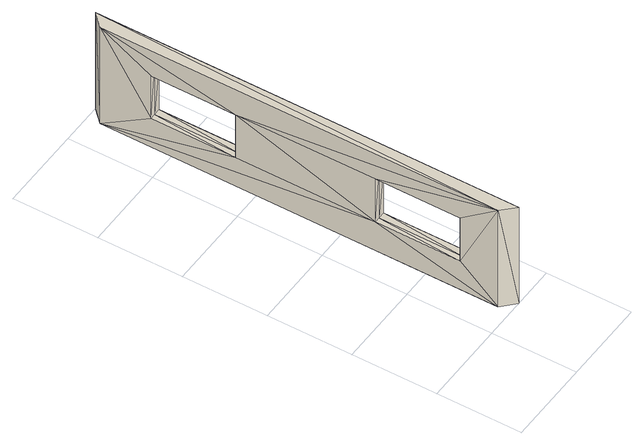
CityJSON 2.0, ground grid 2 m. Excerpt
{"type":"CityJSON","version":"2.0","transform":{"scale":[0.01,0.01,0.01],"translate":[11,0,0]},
"CityObjects":{
"building1":{"type":"Building","attributes":{"info":{"id":31470,"type":"IfcWallStandardCase","GlobalId":"25fsbPyk15VvuXI$yNKenK","OwnerHistory":"#12","Name":"Wand-Ext-ERDG-3","ObjectPlacement":"#31423","Representation":"#31465","Tag":"D1BD94FD-C699-41C5-B0-98-57167561802A"},"psets":{"Pset_WallCommon":{"ThermalTransmittance":{"id":31623,"class":"IfcPropertySingleValue","value":0.4,"value_type":"IfcThermalTransmittanceMeasure"},"id":31624},"AC_Pset_Name":{"Name":{"id":31631,"class":"IfcPropertySingleValue","value":"Wand-Ext-ERDG-3","value_type":"IfcLabel"},"id":31632},"ArchiCADProperties":{"Komplette Element-ID":{"id":31638,"class":"IfcPropertySingleValue","value":"Wand-Ext-ERDG-3","value_type":"IfcLabel"},"Kompakte Element-ID":{"id":31639,"class":"IfcPropertySingleValue","value":"Wand-Ext-ERDG-3","value_type":"IfcLabel"},"Name des Sachmerkmal-Objekts":{"id":31640,"class":"IfcPropertySingleValue","value_type":"IfcLabel"},"Ursprungsgeschoss":{"id":31641,"class":"IfcPropertySingleValue","value":"Erdgeschoss","value_type":"IfcLabel"},"Raumname":{"id":31642,"class":"IfcPropertySingleValue","value":"Wohnen","value_type":"IfcLabel"},"Raumnummer":{"id":31643,"class":"IfcPropertySingleValue","value":"5","value_type":"IfcLabel"},"Ebene":{"id":31644,"class":"IfcPropertySingleValue","value":"Außenwände","value_type":"IfcLabel"},"Typ":{"id":31645,"class":"IfcPropertySingleValue","value":"Wand","value_type":"IfcLabel"},"Geschützt":{"id":31646,"class":"IfcPropertySingleValue","value":false,"value_type":"IfcBoolean"},"Baustoff / Mehrschichtiger Aufbau / Profil / Schraffur":{"id":31647,"class":"IfcPropertySingleValue","value":"Leichtbeton 102890359","value_type":"IfcLabel"},"Etikettentext":{"id":31648,"class":"IfcPropertySingleValue","value_type":"IfcLabel"},"Eindeutige ID":{"id":31649,"class":"IfcPropertySingleValue","value_type":"IfcLabel"},"Verknüpfte Änderungen":{"id":31650,"class":"IfcPropertySingleValue","value_type":"IfcLabel"},"Tragende Funktion":{"id":31651,"class":"IfcPropertySingleValue","value":"Nicht definiert","value_type":"IfcLabel"},"Lage":{"id":31652,"class":"IfcPropertySingleValue","value":"Nicht definiert","value_type":"IfcLabel"},"Element-Klassifizierung":{"id":31653,"class":"IfcPropertySingleValue","value":"Wand","value_type":"IfcLabel"},"Umbau-Status":{"id":31654,"class":"IfcPropertySingleValue","value":"Bestand","value_type":"IfcLabel"},"Anzeigen auf Umbau-Filter":{"id":31655,"class":"IfcPropertySingleValue","value":"Alle relevanten Filter","value_type":"IfcLabel"},"Struktur - Typ":{"id":31656,"class":"IfcPropertySingleValue","value":"Einfach","value_type":"IfcLabel"},"ARCHICAD IFC ID":{"id":31657,"class":"IfcPropertySingleValue","value":"25fsbPyk15VvuXI$yNKenK","value_type":"IfcLabel"},"Externe IFC ID":{"id":31658,"class":"IfcPropertySingleValue","value_type":"IfcLabel"},"Baustoff/Mehrschicht/Profil":{"id":31659,"class":"IfcPropertySingleValue","value":"Leichtbeton 102890359","value_type":"IfcLabel"},"Außenseite Oberfläche":{"id":31660,"class":"IfcPropertySingleValue","value":"Anstrich","value_type":"IfcLabel"},"Innenseite Oberfläche":{"id":31661,"class":"IfcPropertySingleValue","value":"Anstrich","value_type":"IfcLabel"},"Oberfläche Kante":{"id":31662,"class":"IfcPropertySingleValue","value":"Anstrich","value_type":"IfcLabel"},"Äußerer Neigungswinkel":{"id":31663,"class":"IfcPropertySingleValue","value":90,"value_type":"IfcPlaneAngleMeasure"},"Innerer Neigungswinkel":{"id":31664,"class":"IfcPropertySingleValue","value":90,"value_type":"IfcPlaneAngleMeasure"},"Wand Neigungstyp":{"id":31665,"class":"IfcPropertySingleValue","value":"gerade","value_type":"IfcLabel"},"Lage der Referenzlinie":{"id":31666,"class":"IfcPropertySingleValue","value":"Außen","value_type":"IfcLabel"},"Geschoss für Oberkantenverknüpfung":{"id":31667,"class":"IfcPropertySingleValue","value":"Nicht verknüpft","value_type":"IfcLabel"},"Geometriemethode":{"id":31668,"class":"IfcPropertySingleValue","value":"Uni","value_type":"IfcLabel"},"id":31669},"BaseQuantities":{"Length":{"id":31705,"class":"IfcQuantityLength","value":9.7},"Height":{"id":31706,"class":"IfcQuantityLength","value":2.7},"Width":{"id":31707,"class":"IfcQuantityLength","value":0.3},"GrossFootprintArea":{"id":31708,"class":"IfcQuantityArea","value":2.91},"NetFootprintArea":{"id":31709,"class":"IfcQuantityArea","value":2.91},"GrossSideArea":{"id":31710,"class":"IfcQuantityArea","value":25.89},"NetSideArea":{"id":31711,"class":"IfcQuantityArea","value":21.09},"GrossVolume":{"id":31712,"class":"IfcQuantityVolume","value":7.86},"NetVolume":{"id":31713,"class":"IfcQuantityVolume","value":6.42},"id":31714},"ArchiCADQuantities":{"Höhenangabe zum Projekt-Nullpunkt":{"id":31719,"class":"IfcQuantityLength","value":0},"Höhe zu Geschoss":{"id":31720,"class":"IfcQuantityLength","value":0},"Höhe":{"id":31721,"class":"IfcQuantityLength","value":2.7},"Oberflächenbereich":{"id":31722,"class":"IfcQuantityArea","value":22.2},"Netto-Volumen":{"id":31723,"class":"IfcQuantityVolume","value":6.42},"Fläche":{"id":31724,"class":"IfcQuantityArea","value":2.91},"Dicke":{"id":31725,"class":"IfcQuantityLength","value":0.3},"Wandlänge an der Außenseite":{"id":31726,"class":"IfcQuantityLength","value":10},"Wandlänge an der Innenseite":{"id":31727,"class":"IfcQuantityLength","value":9.4},"Netto-Oberflächenbereich an der Außenseite":{"id":31728,"class":"IfcQuantityArea","value":22.2},"Netto-Oberflächenbereich an der Innenseite":{"id":31729,"class":"IfcQuantityArea","value":19.98},"Netto-Oberflächenbereich an den Kanten":{"id":31730,"class":"IfcQuantityArea","value":8.11},"Konditionales Volumen":{"id":31731,"class":"IfcQuantityVolume","value":6.42},"Anzahl der Türen":{"id":31732,"class":"IfcQuantityCount","value":0},"Anzahl der Fenster":{"id":31733,"class":"IfcQuantityCount","value":2},"Anzahl der Durchbrüche (Anzahl der leeren Öffnungen)":{"id":31734,"class":"IfcQuantityCount","value":0},"Anzahl der Stützen":{"id":31735,"class":"IfcQuantityCount","value":0},"Kombinierte Breite der Türen":{"id":31736,"class":"IfcQuantityLength","value":0},"Kombinierte Breite der Fenster":{"id":31737,"class":"IfcQuantityLength","value":4},"Wandstärke am Ende":{"id":31738,"class":"IfcQuantityLength","value":0.3},"Minimale Höhe der Wand":{"id":31739,"class":"IfcQuantityLength","value":2.7},"Maximale Höhe der Wand":{"id":31740,"class":"IfcQuantityLength","value":2.7},"Länge der Wand in der Achse":{"id":31741,"class":"IfcQuantityLength","value":9.7},"Fläche der Wand":{"id":31742,"class":"IfcQuantityArea","value":2.91},"Umfang der Wand":{"id":31743,"class":"IfcQuantityLength","value":20.25},"Brutto-Wandoberflächenbereich an der Innenseite":{"id":31744,"class":"IfcQuantityArea","value":25.38},"Brutto-Wandoberflächenbereich an der Außenseite":{"id":31745,"class":"IfcQuantityArea","value":27},"Brutto-Volumen der Wand ":{"id":31746,"class":"IfcQuantityVolume","value":7.86},"Analytische Oberfläche der Öffnungen an der Innenseite":{"id":31747,"class":"IfcQuantityArea","value":4.8},"Analytische Oberfläche der Öffnungen an der Außenseite":{"id":31748,"class":"IfcQuantityArea","value":4.8},"Analytisches Volumen der Öffnungen in der Wand":{"id":31749,"class":"IfcQuantityVolume","value":1.44},"Wand-Schichtdicke an der Außenseite":{"id":31750,"class":"IfcQuantityLength","value":0},"Wand-Schichtdicke an der Innenseite":{"id":31751,"class":"IfcQuantityLength","value":0},"Dämmungsschichtdicke":{"id":31752,"class":"IfcQuantityLength","value":0},"Luftschichtdicke":{"id":31753,"class":"IfcQuantityLength","value":0},"Minimale Höhe der Wandschicht an der Außenseite":{"id":31754,"class":"IfcQuantityLength","value":0},"Maximale Höhe der Wandschicht an der Außenseite":{"id":31755,"class":"IfcQuantityLength","value":0},"Minimale Höhe der Wandschicht an der Innenseite":{"id":31756,"class":"IfcQuantityLength","value":0},"Maximale Höhe der Wandschicht an der Innenseite":{"id":31757,"class":"IfcQuantityLength","value":0},"Konditionale Länge an der Außenseite":{"id":31758,"class":"IfcQuantityLength","value":10},"Konditionale Länge an der Innenseite":{"id":31759,"class":"IfcQuantityLength","value":9.4},"Konditionaler Oberflächenbereich an der Außenseite":{"id":31760,"class":"IfcQuantityArea","value":27},"Konditionaler Oberflächenbereich an der Innenseite":{"id":31761,"class":"IfcQuantityArea","value":24.78},"Wand-Schichtvolumen an der Außenseite":{"id":31762,"class":"IfcQuantityVolume","value":0},"Wand-Schichtvolumen an der Innenseite":{"id":31763,"class":"IfcQuantityVolume","value":0},"Konditionales Schichtvolumen an der Außenseite":{"id":31764,"class":"IfcQuantityVolume","value":0},"Konditionales Wand-Schichtvolumen an der Innenseite":{"id":31765,"class":"IfcQuantityVolume","value":0},"Länge der Referenzlinie":{"id":31766,"class":"IfcQuantityLength","value":10},"Abstand zu Ursprungsgeschoss":{"id":31767,"class":"IfcQuantityLength","value":0},"Abstand Oberkante":{"id":31768,"class":"IfcQuantityLength","value":0},"Durchschnittliche Länge":{"id":31769,"class":"IfcQuantityLength","value":9.7},"Oberflächenbereich der Fenster in der Wand":{"id":31770,"class":"IfcQuantityArea","value":4.8},"Oberflächenbereich der Türen in der Wand":{"id":31771,"class":"IfcQuantityArea","value":0},"Oberflächenbereich der leeren Öffnungen in der Wand":{"id":31772,"class":"IfcQuantityArea","value":0},"Volumen der Stützen":{"id":31773,"class":"IfcQuantityVolume","value":0},"id":31774}}},"geometry":[{"type":"MultiSurface","lod":"2","boundaries":[[[0,1,2]],[[3,0,2]],[[0,3,4]],[[2,1,5]],[[4,5,6]],[[7,4,6]],[[7,8,9]],[[4,7,9]],[[0,4,9]],[[9,8,10]],[[10,6,11]],[[9,10,11]],[[6,1,11]],[[5,1,6]],[[12,13,1]],[[0,12,1]],[[11,13,14]],[[1,13,11]],[[15,12,9]],[[9,12,0]],[[9,11,14]],[[15,9,14]],[[3,16,17]],[[4,3,17]],[[4,17,18]],[[5,4,18]],[[5,18,19]],[[2,5,19]],[[2,19,16]],[[3,2,16]],[[7,20,21]],[[8,7,21]],[[8,21,22]],[[10,8,22]],[[10,22,23]],[[6,10,23]],[[6,23,20]],[[7,6,20]],[[15,14,24]],[[25,15,24]],[[15,25,26]],[[24,14,27]],[[15,26,28]],[[26,27,29]],[[28,26,29]],[[28,30,12]],[[15,28,12]],[[12,30,31]],[[31,29,13]],[[12,31,13]],[[29,14,13]],[[27,14,29]],[[28,17,16]],[[30,28,16]],[[29,18,17]],[[28,29,17]],[[31,19,18]],[[29,31,18]],[[30,16,19]],[[31,30,19]],[[25,21,20]],[[26,25,20]],[[24,22,21]],[[25,24,21]],[[27,23,22]],[[24,27,22]],[[26,20,23]],[[27,26,23]]]}]}
},
"vertices":[
[70,970,270],[70,970,0],[70,850,80],[70,850,200],[70,650,200],[70,650,80],[70,320,80],[70,320,200],[70,120,200],[70,30,270],[70,120,80],[70,30,0],[100,1000,270],[100,1000,0],[100,0,0],[100,0,270],[83,850,200],[83,650,200],[83,650,80],[83,850,80],[83,320,200],[83,120,200],[83,120,80],[83,320,80],[100,120,80],[100,120,200],[100,320,200],[100,320,80],[100,650,200],[100,650,80],[100,850,200],[100,850,80]
]}
